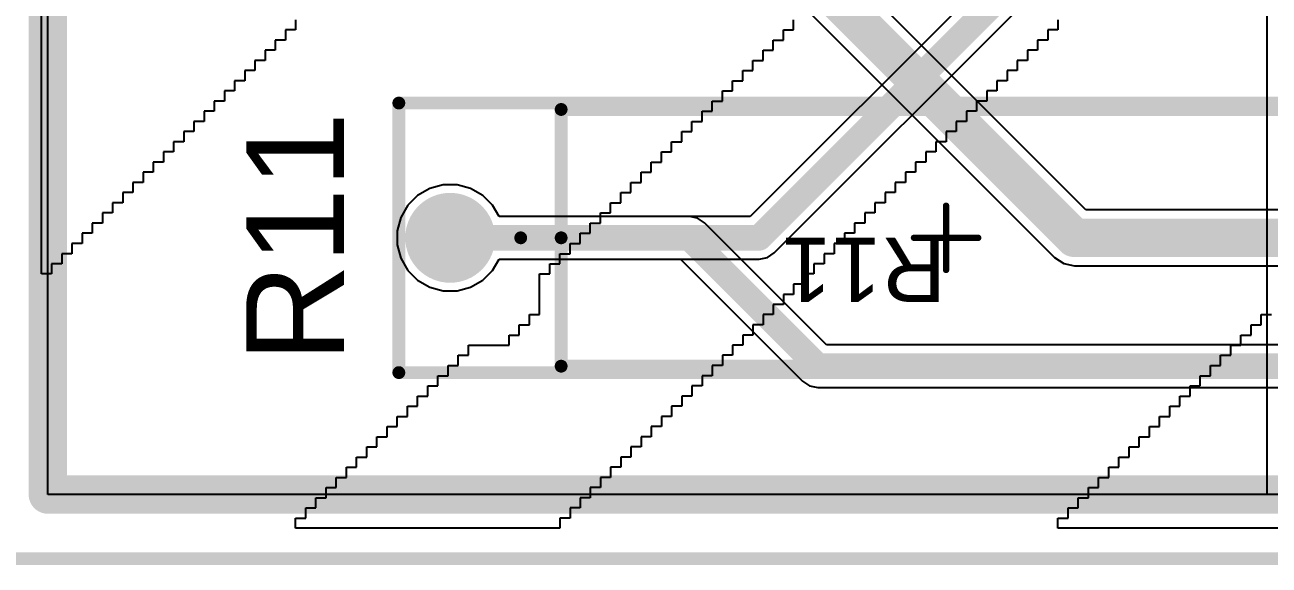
# Model space of a CAD drawing. Header units: inches. Extents: x 1.37 to 7.44, y 1.69 to 5.2.
# Drawn here: x 3.844 to 4.608, y 1.689 to 2.02 of the extents above; entities that cross this region are included whole.
import ezdxf

# ---------------------------------------------------------------- set-up
doc = ezdxf.new("R2010")
doc.units = ezdxf.units.IN
doc.header["$MEASUREMENT"] = 0
for name, color, linetype in [('Board', 216, 'Continuous'), ('Bottom Layer', 5, 'Continuous'), ('Bottom Overlay', 54, 'Continuous'), ('Bottom Solder', 6, 'Continuous'), ('Multi-Layer', 9, 'Continuous'), ('Pad Holes', 156, 'Continuous'), ('Top 3D Body', 56, 'Continuous'), ('Top Assembly', 56, 'Continuous'), ('Top Component Center', 56, 'Continuous'), ('Top Courtyard', 56, 'Continuous'), ('Top Layer', 1, 'Continuous'), ('Top Overlay', 2, 'Continuous'), ('Top Solder', 216, 'Continuous')]:
    doc.layers.add(name, color=color, linetype=linetype)
doc.styles.add('Arial', font='', dxfattribs={"height": 0.2})
doc.styles.get('Arial').set_extended_font_data('Arial')

# ---------------------------------------------------------------- blocks, each defined once
blk = doc.blocks.new('FP_VR37_MFG_33')
at = {"layer": 'Bottom Layer'}
blk.add_hatch(color=5, dxfattribs=at).paths.add_polyline_path([(-0.33189, 0.02756), (-0.27677, 0.02756), (-0.27677, -0.02756), (-0.33189, -0.02756)])
h = blk.add_hatch(color=5, dxfattribs=at)
edge = h.paths.add_edge_path()
edge.add_arc((0.30433, 0), 0.02756, 0, 360)
at = {"layer": 'Bottom Solder'}
blk.add_hatch(color=6, dxfattribs=at).paths.add_polyline_path([(-0.33189, 0.02756), (-0.27677, 0.02756), (-0.27677, -0.02756), (-0.33189, -0.02756)])
h = blk.add_hatch(color=6, dxfattribs=at)
edge = h.paths.add_edge_path()
edge.add_arc((0.30433, 0), 0.02756, 0, 360)
at = {"layer": 'Multi-Layer'}
blk.add_hatch(color=9, dxfattribs=at).paths.add_polyline_path([(-0.33189, 0.02756), (-0.27677, 0.02756), (-0.27677, -0.02756), (-0.33189, -0.02756)])
h = blk.add_hatch(color=9, dxfattribs=at)
edge = h.paths.add_edge_path()
edge.add_arc((0.30433, 0), 0.02756, 0, 360)
at = {"layer": 'Pad Holes'}
h = blk.add_hatch(color=7, dxfattribs=at)
edge = h.paths.add_edge_path()
edge.add_arc((-0.30433, 0), 0.01772, 0, 360)
h = blk.add_hatch(color=7, dxfattribs=at)
edge = h.paths.add_edge_path()
edge.add_arc((0.30433, 0), 0.01772, 0, 360)
at = {"layer": 'Top Layer'}
blk.add_hatch(color=1, dxfattribs=at).paths.add_polyline_path([(-0.33189, 0.02756), (-0.27677, 0.02756), (-0.27677, -0.02756), (-0.33189, -0.02756)])
h = blk.add_hatch(color=1, dxfattribs=at)
edge = h.paths.add_edge_path()
edge.add_arc((0.30433, 0), 0.02756, 0, 360)
at = {"layer": 'Top Solder'}
blk.add_hatch(color=216, dxfattribs=at).paths.add_polyline_path([(-0.33189, 0.02756), (-0.27677, 0.02756), (-0.27677, -0.02756), (-0.33189, -0.02756)])
h = blk.add_hatch(color=216, dxfattribs=at)
edge = h.paths.add_edge_path()
edge.add_arc((0.30433, 0), 0.02756, 0, 360)
at = {"layer": 'Top 3D Body'}
for points in [[(-0.23622, 0.07874, 0.00787, 0.00787, 0), (-0.23622, -0.07874, 0.00787, 0.00787, 0)], [(0.23622, 0.07874, 0.00787, 0.00787, 0), (-0.23622, 0.07874, 0.00787, 0.00787, 0)], [(0.23622, 0.07874, 0.00787, 0.00787, 0), (0.23622, -0.07874, 0.00787, 0.00787, 0)], [(0.23622, -0.07874, 0.00787, 0.00787, 0), (-0.23622, -0.07874, 0.00787, 0.00787, 0)]]:
    blk.add_lwpolyline(points, format="xyseb", dxfattribs=at)
for points in [[(-0.23819, 0.07874, 0.00394, 0.00394, 1), (-0.23425, 0.07874, 0.00394, 0.00394, 1)], [(-0.23819, 0.07874, 0.00394, 0.00394, 1), (-0.23425, 0.07874, 0.00394, 0.00394, 1)], [(0.23425, 0.07874, 0.00394, 0.00394, 1), (0.23819, 0.07874, 0.00394, 0.00394, 1)], [(0.23425, 0.07874, 0.00394, 0.00394, 1), (0.23819, 0.07874, 0.00394, 0.00394, 1)], [(-0.23819, -0.07874, 0.00394, 0.00394, 1), (-0.23425, -0.07874, 0.00394, 0.00394, 1)], [(-0.23819, -0.07874, 0.00394, 0.00394, 1), (-0.23425, -0.07874, 0.00394, 0.00394, 1)], [(0.23425, -0.07874, 0.00394, 0.00394, 1), (0.23819, -0.07874, 0.00394, 0.00394, 1)], [(0.23425, -0.07874, 0.00394, 0.00394, 1), (0.23819, -0.07874, 0.00394, 0.00394, 1)]]:
    blk.add_lwpolyline(points, format="xyseb", close=True, dxfattribs=at)
at = {"layer": 'Top Assembly'}
for points in [[(-0.33583, 0.08268, 0.00787, 0.00787, 0), (-0.33583, -0.08268, 0.00787, 0.00787, 0)], [(0.33583, 0.08268, 0.00787, 0.00787, 0), (-0.33583, 0.08268, 0.00787, 0.00787, 0)], [(0.33583, 0.08268, 0.00787, 0.00787, 0), (0.33583, -0.08268, 0.00787, 0.00787, 0)], [(0.33583, -0.08268, 0.00787, 0.00787, 0), (-0.33583, -0.08268, 0.00787, 0.00787, 0)]]:
    blk.add_lwpolyline(points, format="xyseb", dxfattribs=at)
for points in [[(-0.3378, 0.08268, 0.00394, 0.00394, 1), (-0.33386, 0.08268, 0.00394, 0.00394, 1)], [(-0.3378, 0.08268, 0.00394, 0.00394, 1), (-0.33386, 0.08268, 0.00394, 0.00394, 1)], [(0.33386, 0.08268, 0.00394, 0.00394, 1), (0.3378, 0.08268, 0.00394, 0.00394, 1)], [(0.33386, 0.08268, 0.00394, 0.00394, 1), (0.3378, 0.08268, 0.00394, 0.00394, 1)], [(-0.3378, -0.08268, 0.00394, 0.00394, 1), (-0.33386, -0.08268, 0.00394, 0.00394, 1)], [(-0.3378, -0.08268, 0.00394, 0.00394, 1), (-0.33386, -0.08268, 0.00394, 0.00394, 1)], [(0.33386, -0.08268, 0.00394, 0.00394, 1), (0.3378, -0.08268, 0.00394, 0.00394, 1)], [(0.33386, -0.08268, 0.00394, 0.00394, 1), (0.3378, -0.08268, 0.00394, 0.00394, 1)]]:
    blk.add_lwpolyline(points, format="xyseb", close=True, dxfattribs=at)
at = {"layer": 'Top Component Center'}
for points in [[(0, 0.01969, 0.00394, 0.00394, 0), (0, -0.01969, 0.00394, 0.00394, 0)], [(0.01969, 0, 0.00394, 0.00394, 0), (-0.01969, 0, 0.00394, 0.00394, 0)]]:
    blk.add_lwpolyline(points, format="xyseb", dxfattribs=at)
for points in [[(-0.00098, 0.01969, 0.00197, 0.00197, 1), (0.00098, 0.01969, 0.00197, 0.00197, 1)], [(-0.02067, 0, 0.00197, 0.00197, 1), (-0.0187, 0, 0.00197, 0.00197, 1)], [(0.0187, 0, 0.00197, 0.00197, 1), (0.02067, 0, 0.00197, 0.00197, 1)], [(-0.00098, -0.01969, 0.00197, 0.00197, 1), (0.00098, -0.01969, 0.00197, 0.00197, 1)]]:
    blk.add_lwpolyline(points, format="xyseb", close=True, dxfattribs=at)
at = {"layer": 'Top Courtyard'}
for points in [[(-0.33583, 0.08268, 0.00787, 0.00787, 0), (-0.33583, -0.08268, 0.00787, 0.00787, 0)], [(0.33583, 0.08268, 0.00787, 0.00787, 0), (-0.33583, 0.08268, 0.00787, 0.00787, 0)], [(0.33583, 0.08268, 0.00787, 0.00787, 0), (0.33583, -0.08268, 0.00787, 0.00787, 0)], [(0.33583, -0.08268, 0.00787, 0.00787, 0), (-0.33583, -0.08268, 0.00787, 0.00787, 0)]]:
    blk.add_lwpolyline(points, format="xyseb", dxfattribs=at)
for points in [[(-0.3378, 0.08268, 0.00394, 0.00394, 1), (-0.33386, 0.08268, 0.00394, 0.00394, 1)], [(-0.3378, 0.08268, 0.00394, 0.00394, 1), (-0.33386, 0.08268, 0.00394, 0.00394, 1)], [(0.33386, 0.08268, 0.00394, 0.00394, 1), (0.3378, 0.08268, 0.00394, 0.00394, 1)], [(0.33386, 0.08268, 0.00394, 0.00394, 1), (0.3378, 0.08268, 0.00394, 0.00394, 1)], [(-0.3378, -0.08268, 0.00394, 0.00394, 1), (-0.33386, -0.08268, 0.00394, 0.00394, 1)], [(-0.3378, -0.08268, 0.00394, 0.00394, 1), (-0.33386, -0.08268, 0.00394, 0.00394, 1)], [(0.33386, -0.08268, 0.00394, 0.00394, 1), (0.3378, -0.08268, 0.00394, 0.00394, 1)], [(0.33386, -0.08268, 0.00394, 0.00394, 1), (0.3378, -0.08268, 0.00394, 0.00394, 1)]]:
    blk.add_lwpolyline(points, format="xyseb", close=True, dxfattribs=at)
at = {"layer": 'Top Overlay'}
for points in [[(-0.23622, 0.07874, 0.00787, 0.00787, 0), (-0.23622, -0.07874, 0.00787, 0.00787, 0)], [(0.23622, 0.07874, 0.00787, 0.00787, 0), (-0.23622, 0.07874, 0.00787, 0.00787, 0)], [(0.23622, 0.07874, 0.00787, 0.00787, 0), (0.23622, -0.07874, 0.00787, 0.00787, 0)], [(-0.23622, 0, 0.00787, 0.00787, 0), (-0.26102, 0, 0.00787, 0.00787, 0)], [(0.26102, 0, 0.00787, 0.00787, 0), (0.23622, 0, 0.00787, 0.00787, 0)], [(0.23622, -0.07874, 0.00787, 0.00787, 0), (-0.23622, -0.07874, 0.00787, 0.00787, 0)]]:
    blk.add_lwpolyline(points, format="xyseb", dxfattribs=at)
for points in [[(-0.23819, 0.07874, 0.00394, 0.00394, 1), (-0.23425, 0.07874, 0.00394, 0.00394, 1)], [(-0.23819, 0.07874, 0.00394, 0.00394, 1), (-0.23425, 0.07874, 0.00394, 0.00394, 1)], [(0.23425, 0.07874, 0.00394, 0.00394, 1), (0.23819, 0.07874, 0.00394, 0.00394, 1)], [(0.23425, 0.07874, 0.00394, 0.00394, 1), (0.23819, 0.07874, 0.00394, 0.00394, 1)], [(-0.26299, 0, 0.00394, 0.00394, 1), (-0.25906, 0, 0.00394, 0.00394, 1)], [(-0.23819, 0, 0.00394, 0.00394, 1), (-0.23425, 0, 0.00394, 0.00394, 1)], [(0.23425, 0, 0.00394, 0.00394, 1), (0.23819, 0, 0.00394, 0.00394, 1)], [(0.25906, 0, 0.00394, 0.00394, 1), (0.26299, 0, 0.00394, 0.00394, 1)], [(-0.23819, -0.07874, 0.00394, 0.00394, 1), (-0.23425, -0.07874, 0.00394, 0.00394, 1)], [(-0.23819, -0.07874, 0.00394, 0.00394, 1), (-0.23425, -0.07874, 0.00394, 0.00394, 1)], [(0.23425, -0.07874, 0.00394, 0.00394, 1), (0.23819, -0.07874, 0.00394, 0.00394, 1)], [(0.23425, -0.07874, 0.00394, 0.00394, 1), (0.23819, -0.07874, 0.00394, 0.00394, 1)]]:
    blk.add_lwpolyline(points, format="xyseb", close=True, dxfattribs=at)
at = {"layer": 'Top Assembly', "style": 'Arial'}
blk.add_text('R11', height=0.03937, dxfattribs=at).set_placement((0, 0))

msp = doc.modelspace()

# ---------------------------------------------------------------- linework, layer by layer
at = {"layer": 'Board'}
msp.add_lwpolyline([(3.8189, 1.69291, 0.00787, 0.00787, 0), (7.44094, 1.69291, 0.00787, 0.00787, 0)], format="xyseb", dxfattribs=at)
at = {"layer": 'Bottom Layer'}
for p, q in [((3.85827, 1.73228), (3.85827, 2.28891)), ((4.49529, 1.9069), (4.31717, 2.08502)), ((4.29293, 2.06078), (4.47607, 1.87764)), ((4.09255, 1.9201), (4.08513, 1.91582)), ((4.10083, 1.92232), (4.09255, 1.9201)), ((4.1094, 1.92232), (4.10083, 1.92232)), ((4.11769, 1.9201), (4.1094, 1.92232)), ((4.12511, 1.91582), (4.11769, 1.9201)), ((4.07906, 1.90976), (4.07478, 1.90233)), ((4.08513, 1.91582), (4.07906, 1.90976)), ((4.13117, 1.90976), (4.12511, 1.91582)), ((4.13514, 1.90289), (4.13117, 1.90976)), ((4.07478, 1.90233), (4.07256, 1.89405)), ((4.25197, 1.90289), (4.13514, 1.90289)), ((4.25699, 1.90189), (4.25197, 1.90289)), ((4.26125, 1.89905), (4.25699, 1.90189)), ((4.68122, 1.9069), (4.49529, 1.9069)), ((4.07256, 1.89405), (4.07256, 1.88548)), ((4.33615, 1.82415), (4.26125, 1.89905)), ((4.07256, 1.88548), (4.07478, 1.8772)), ((4.07478, 1.8772), (4.07906, 1.86977)), ((4.13117, 1.86977), (4.13514, 1.87664)), ((4.13514, 1.87664), (4.24653, 1.87664)), ((4.24653, 1.87664), (4.32143, 1.80174)), ((4.47607, 1.87764), (4.48163, 1.87393)), ((4.48163, 1.87393), (4.48819, 1.87262)), ((4.48819, 1.87262), (4.68122, 1.87262)), ((4.07906, 1.86977), (4.08513, 1.86371)), ((4.08513, 1.86371), (4.09255, 1.85942)), ((4.11769, 1.85942), (4.12511, 1.86371)), ((4.12511, 1.86371), (4.13117, 1.86977)), ((4.09255, 1.85942), (4.10083, 1.8572)), ((4.10083, 1.8572), (4.1094, 1.8572)), ((4.1094, 1.8572), (4.11769, 1.85942)), ((6.53543, 1.82415), (4.33615, 1.82415)), ((4.32143, 1.80174), (4.32569, 1.7989)), ((4.32569, 1.7989), (4.33071, 1.7979)), ((4.33071, 1.7979), (6.53543, 1.7979)), ((6.53543, 1.73228), (3.85827, 1.73228))]:
    msp.add_line(p, q, dxfattribs=at)
for points in [[(4.28386, 2.09409, 0.02362, 0.02362, 0), (4.48819, 1.88976, 0.02362, 0.02362, 0)], [(4.48819, 1.88976, 0.02362, 0.02362, 0), (4.71378, 1.88976, 0.02362, 0.02362, 0)], [(4.10512, 1.88976, 0.01575, 0.01575, 0), (4.25197, 1.88976, 0.01575, 0.01575, 0)], [(4.25197, 1.88976, 0.01575, 0.01575, 0), (4.33071, 1.81102, 0.01575, 0.01575, 0)], [(4.33071, 1.81102, 0.01575, 0.01575, 0), (7.03802, 1.81102, 0.01575, 0.01575, 0)]]:
    msp.add_lwpolyline(points, format="xyseb", dxfattribs=at)
for points in [[(4.48228, 1.88976, 0.01181, 0.01181, 1), (4.49409, 1.88976, 0.01181, 0.01181, 1)], [(4.48228, 1.88976, 0.01181, 0.01181, 1), (4.49409, 1.88976, 0.01181, 0.01181, 1)], [(4.10118, 1.88976, 0.00787, 0.00787, 1), (4.10906, 1.88976, 0.00787, 0.00787, 1)], [(4.24803, 1.88976, 0.00787, 0.00787, 1), (4.25591, 1.88976, 0.00787, 0.00787, 1)], [(4.24803, 1.88976, 0.00787, 0.00787, 1), (4.25591, 1.88976, 0.00787, 0.00787, 1)], [(4.32677, 1.81102, 0.00787, 0.00787, 1), (4.33465, 1.81102, 0.00787, 0.00787, 1)], [(4.32677, 1.81102, 0.00787, 0.00787, 1), (4.33465, 1.81102, 0.00787, 0.00787, 1)]]:
    msp.add_lwpolyline(points, format="xyseb", close=True, dxfattribs=at)
at = {"layer": 'Bottom Overlay'}
for p, q in [((3.8543, 1.97361), (3.8543, 2.02975)), ((4.01024, 2.02351), (4.01024, 2.01727)), ((4.31588, 2.01727), (4.31588, 2.02351)), ((4.47806, 2.02351), (4.47806, 2.01727)), ((4.01024, 2.01727), (4.004, 2.01727)), ((4.004, 2.01727), (4.004, 2.01103)), ((4.30965, 2.01103), (4.30965, 2.01727)), ((4.30965, 2.01727), (4.31588, 2.01727)), ((4.47806, 2.01727), (4.47183, 2.01727)), ((4.47183, 2.01727), (4.47183, 2.01103)), ((4.004, 2.01103), (3.99776, 2.01103)), ((3.99776, 2.01103), (3.99776, 2.0048)), ((4.30341, 2.0048), (4.30341, 2.01103)), ((4.30341, 2.01103), (4.30965, 2.01103)), ((4.47183, 2.01103), (4.46559, 2.01103)), ((4.46559, 2.01103), (4.46559, 2.0048)), ((3.99776, 2.0048), (3.99153, 2.0048)), ((3.99153, 2.0048), (3.99153, 1.99856)), ((4.29717, 1.99856), (4.29717, 2.0048)), ((4.29717, 2.0048), (4.30341, 2.0048)), ((4.46559, 2.0048), (4.45935, 2.0048)), ((4.45935, 2.0048), (4.45935, 1.99856)), ((3.99153, 1.99856), (3.98529, 1.99856)), ((3.98529, 1.99856), (3.98529, 1.99232)), ((4.29093, 1.99232), (4.29093, 1.99856)), ((4.29093, 1.99856), (4.29717, 1.99856)), ((4.45935, 1.99856), (4.45311, 1.99856)), ((4.45311, 1.99856), (4.45311, 1.99232)), ((3.97905, 1.98608), (3.97281, 1.98608)), ((3.97281, 1.98608), (3.97281, 1.97985)), ((3.98529, 1.99232), (3.97905, 1.99232)), ((3.97905, 1.99232), (3.97905, 1.98608)), ((4.27846, 1.97985), (4.27846, 1.98608)), ((4.27846, 1.98608), (4.2847, 1.98608)), ((4.2847, 1.98608), (4.2847, 1.99232)), ((4.2847, 1.99232), (4.29093, 1.99232)), ((4.44687, 1.98608), (4.44064, 1.98608)), ((4.44064, 1.98608), (4.44064, 1.97985)), ((4.45311, 1.99232), (4.44687, 1.99232)), ((4.44687, 1.99232), (4.44687, 1.98608)), ((3.97281, 1.97985), (3.96658, 1.97985)), ((3.96658, 1.97985), (3.96658, 1.97361)), ((4.27222, 1.97361), (4.27222, 1.97985)), ((4.27222, 1.97985), (4.27846, 1.97985)), ((4.44064, 1.97985), (4.4344, 1.97985)), ((4.4344, 1.97985), (4.4344, 1.97361)), ((3.8543, 1.96737), (3.8543, 1.97361)), ((3.96658, 1.97361), (3.96034, 1.97361)), ((3.96034, 1.97361), (3.96034, 1.96737)), ((4.26598, 1.96737), (4.26598, 1.97361)), ((4.26598, 1.97361), (4.27222, 1.97361)), ((4.4344, 1.97361), (4.42816, 1.97361)), ((4.42816, 1.97361), (4.42816, 1.96737)), ((3.8543, 1.86757), (3.8543, 1.96737)), ((3.96034, 1.96737), (3.9541, 1.96737)), ((3.9541, 1.96737), (3.9541, 1.96113)), ((4.25975, 1.96113), (4.25975, 1.96737)), ((4.25975, 1.96737), (4.26598, 1.96737)), ((4.42816, 1.96737), (4.42192, 1.96737)), ((4.42192, 1.96737), (4.42192, 1.96113)), ((3.94786, 1.95489), (3.94163, 1.95489)), ((3.94163, 1.95489), (3.94163, 1.94866)), ((3.9541, 1.96113), (3.94786, 1.96113)), ((3.94786, 1.96113), (3.94786, 1.95489)), ((4.24727, 1.94866), (4.24727, 1.95489)), ((4.24727, 1.95489), (4.25351, 1.95489)), ((4.25351, 1.95489), (4.25351, 1.96113)), ((4.25351, 1.96113), (4.25975, 1.96113)), ((4.41569, 1.95489), (4.40945, 1.95489)), ((4.40945, 1.95489), (4.40945, 1.94866)), ((4.42192, 1.96113), (4.41569, 1.96113)), ((4.41569, 1.96113), (4.41569, 1.95489)), ((3.94163, 1.94866), (3.93539, 1.94866)), ((3.93539, 1.94866), (3.93539, 1.94242)), ((4.24103, 1.94242), (4.24103, 1.94866)), ((4.24103, 1.94866), (4.24727, 1.94866)), ((4.40945, 1.94866), (4.40321, 1.94866)), ((4.40321, 1.94866), (4.40321, 1.94242)), ((3.93539, 1.94242), (3.92915, 1.94242)), ((3.92915, 1.94242), (3.92915, 1.93618)), ((4.23479, 1.93618), (4.23479, 1.94242)), ((4.23479, 1.94242), (4.24103, 1.94242)), ((4.40321, 1.94242), (4.39697, 1.94242)), ((4.39697, 1.94242), (4.39697, 1.93618)), ((3.92915, 1.93618), (3.92291, 1.93618)), ((3.92291, 1.93618), (3.92291, 1.92994)), ((4.22856, 1.92994), (4.22856, 1.93618)), ((4.22856, 1.93618), (4.23479, 1.93618)), ((4.39697, 1.93618), (4.39074, 1.93618)), ((4.39074, 1.93618), (4.39074, 1.92994)), ((3.92291, 1.92994), (3.91667, 1.92994)), ((3.91667, 1.92994), (3.91667, 1.92371)), ((4.22232, 1.92371), (4.22232, 1.92994)), ((4.22232, 1.92994), (4.22856, 1.92994)), ((4.39074, 1.92994), (4.3845, 1.92994)), ((4.3845, 1.92994), (4.3845, 1.92371)), ((3.91044, 1.91747), (3.9042, 1.91747)), ((3.9042, 1.91747), (3.9042, 1.91123)), ((3.91667, 1.92371), (3.91044, 1.92371)), ((3.91044, 1.92371), (3.91044, 1.91747)), ((4.20984, 1.91123), (4.20984, 1.91747)), ((4.20984, 1.91747), (4.21608, 1.91747)), ((4.21608, 1.91747), (4.21608, 1.92371)), ((4.21608, 1.92371), (4.22232, 1.92371)), ((4.37826, 1.91747), (4.37202, 1.91747)), ((4.37202, 1.91747), (4.37202, 1.91123)), ((4.3845, 1.92371), (4.37826, 1.92371)), ((4.37826, 1.92371), (4.37826, 1.91747)), ((3.9042, 1.91123), (3.89796, 1.91123)), ((3.89796, 1.91123), (3.89796, 1.90499)), ((4.20361, 1.91123), (4.20984, 1.91123)), ((4.20361, 1.90499), (4.20361, 1.91123)), ((4.37202, 1.91123), (4.36579, 1.91123)), ((4.36579, 1.91123), (4.36579, 1.90499)), ((3.89796, 1.90499), (3.89172, 1.90499)), ((3.89172, 1.90499), (3.89172, 1.89876)), ((4.19737, 1.89876), (4.19737, 1.90499)), ((4.19737, 1.90499), (4.20361, 1.90499)), ((4.36579, 1.90499), (4.35955, 1.90499)), ((4.35955, 1.90499), (4.35955, 1.89876)), ((3.89172, 1.89876), (3.88549, 1.89876)), ((3.88549, 1.89876), (3.88549, 1.89252)), ((4.19113, 1.89252), (4.19113, 1.89876)), ((4.19113, 1.89876), (4.19737, 1.89876)), ((4.35955, 1.89876), (4.35331, 1.89876)), ((4.35331, 1.89876), (4.35331, 1.89252)), ((3.87925, 1.88628), (3.87301, 1.88628)), ((3.87301, 1.88628), (3.87301, 1.88004)), ((3.88549, 1.89252), (3.87925, 1.89252)), ((3.87925, 1.89252), (3.87925, 1.88628)), ((4.17866, 1.88004), (4.17866, 1.88628)), ((4.17866, 1.88628), (4.18489, 1.88628)), ((4.18489, 1.88628), (4.18489, 1.89252)), ((4.18489, 1.89252), (4.19113, 1.89252)), ((4.34707, 1.88628), (4.34083, 1.88628)), ((4.34083, 1.88628), (4.34083, 1.88004)), ((4.35331, 1.89252), (4.34707, 1.89252)), ((4.34707, 1.89252), (4.34707, 1.88628)), ((3.87301, 1.88004), (3.86677, 1.88004)), ((3.86677, 1.88004), (3.86677, 1.87381)), ((4.17242, 1.87381), (4.17242, 1.88004)), ((4.17242, 1.88004), (4.17866, 1.88004)), ((4.34083, 1.88004), (4.3346, 1.88004)), ((4.3346, 1.88004), (4.3346, 1.87381)), ((3.86677, 1.87381), (3.86054, 1.87381)), ((3.86054, 1.87381), (3.86054, 1.86757)), ((4.16618, 1.86757), (4.16618, 1.87381)), ((4.16618, 1.87381), (4.17242, 1.87381)), ((4.3346, 1.87381), (4.32836, 1.87381)), ((4.32836, 1.87381), (4.32836, 1.86757)), ((3.86054, 1.86757), (3.8543, 1.86757)), ((4.15994, 1.84262), (4.15994, 1.86757)), ((4.15994, 1.86757), (4.16618, 1.86757)), ((4.32836, 1.86757), (4.32212, 1.86757)), ((4.32212, 1.86757), (4.32212, 1.86133)), ((4.32212, 1.86133), (4.31588, 1.86133)), ((4.31588, 1.86133), (4.31588, 1.85509)), ((4.30965, 1.84885), (4.30341, 1.84885)), ((4.30341, 1.84885), (4.30341, 1.84262)), ((4.31588, 1.85509), (4.30965, 1.85509)), ((4.30965, 1.85509), (4.30965, 1.84885)), ((4.15371, 1.83638), (4.15371, 1.84262)), ((4.15371, 1.84262), (4.15994, 1.84262)), ((4.30341, 1.84262), (4.29717, 1.84262)), ((4.29717, 1.84262), (4.29717, 1.83638)), ((4.60282, 1.83638), (4.60282, 1.84262)), ((4.60282, 1.84262), (4.60905, 1.84262)), ((4.14747, 1.83014), (4.14747, 1.83638)), ((4.14747, 1.83638), (4.15371, 1.83638)), ((4.29717, 1.83638), (4.29093, 1.83638)), ((4.29093, 1.83638), (4.29093, 1.83014)), ((4.59658, 1.83014), (4.59658, 1.83638)), ((4.59658, 1.83638), (4.60282, 1.83638)), ((4.14123, 1.8239), (4.14123, 1.83014)), ((4.14123, 1.83014), (4.14747, 1.83014)), ((4.29093, 1.83014), (4.2847, 1.83014)), ((4.2847, 1.83014), (4.2847, 1.8239)), ((4.59034, 1.8239), (4.59034, 1.83014)), ((4.59034, 1.83014), (4.59658, 1.83014)), ((4.11004, 1.81143), (4.11004, 1.81767)), ((4.11004, 1.81767), (4.11628, 1.81767)), ((4.11628, 1.81767), (4.11628, 1.8239)), ((4.11628, 1.8239), (4.14123, 1.8239)), ((4.27846, 1.81767), (4.27222, 1.81767)), ((4.27222, 1.81767), (4.27222, 1.81143)), ((4.2847, 1.8239), (4.27846, 1.8239)), ((4.27846, 1.8239), (4.27846, 1.81767)), ((4.57787, 1.81143), (4.57787, 1.81767)), ((4.57787, 1.81767), (4.5841, 1.81767)), ((4.5841, 1.81767), (4.5841, 1.8239)), ((4.5841, 1.8239), (4.59034, 1.8239)), ((4.1038, 1.80519), (4.1038, 1.81143)), ((4.1038, 1.81143), (4.11004, 1.81143)), ((4.27222, 1.81143), (4.26598, 1.81143)), ((4.26598, 1.81143), (4.26598, 1.80519)), ((4.57163, 1.80519), (4.57163, 1.81143)), ((4.57163, 1.81143), (4.57787, 1.81143)), ((4.09757, 1.79895), (4.09757, 1.80519)), ((4.09757, 1.80519), (4.1038, 1.80519)), ((4.26598, 1.80519), (4.25975, 1.80519)), ((4.25975, 1.80519), (4.25975, 1.79895)), ((4.56539, 1.79895), (4.56539, 1.80519)), ((4.56539, 1.80519), (4.57163, 1.80519)), ((4.09133, 1.79272), (4.09133, 1.79895)), ((4.09133, 1.79895), (4.09757, 1.79895)), ((4.25975, 1.79895), (4.25351, 1.79895)), ((4.25351, 1.79895), (4.25351, 1.79272)), ((4.55915, 1.79272), (4.55915, 1.79895)), ((4.55915, 1.79895), (4.56539, 1.79895)), ((4.08509, 1.78648), (4.08509, 1.79272)), ((4.08509, 1.79272), (4.09133, 1.79272)), ((4.25351, 1.79272), (4.24727, 1.79272)), ((4.24727, 1.79272), (4.24727, 1.78648)), ((4.55291, 1.78648), (4.55291, 1.79272)), ((4.55291, 1.79272), (4.55915, 1.79272)), ((4.07262, 1.774), (4.07262, 1.78024)), ((4.07262, 1.78024), (4.07885, 1.78024)), ((4.07885, 1.78024), (4.07885, 1.78648)), ((4.07885, 1.78648), (4.08509, 1.78648)), ((4.24103, 1.78024), (4.23479, 1.78024)), ((4.23479, 1.78024), (4.23479, 1.774)), ((4.24727, 1.78648), (4.24103, 1.78648)), ((4.24103, 1.78648), (4.24103, 1.78024)), ((4.54044, 1.774), (4.54044, 1.78024)), ((4.54044, 1.78024), (4.54668, 1.78024)), ((4.54668, 1.78024), (4.54668, 1.78648)), ((4.54668, 1.78648), (4.55291, 1.78648)), ((4.06638, 1.76777), (4.06638, 1.774)), ((4.06638, 1.774), (4.07262, 1.774)), ((4.23479, 1.774), (4.22856, 1.774)), ((4.22856, 1.774), (4.22856, 1.76777)), ((4.5342, 1.76777), (4.5342, 1.774)), ((4.5342, 1.774), (4.54044, 1.774)), ((4.06014, 1.76153), (4.06014, 1.76777)), ((4.06014, 1.76777), (4.06638, 1.76777)), ((4.22856, 1.76777), (4.22232, 1.76777)), ((4.22232, 1.76777), (4.22232, 1.76153)), ((4.52796, 1.76153), (4.52796, 1.76777)), ((4.52796, 1.76777), (4.5342, 1.76777)), ((4.0539, 1.75529), (4.0539, 1.76153)), ((4.0539, 1.76153), (4.06014, 1.76153)), ((4.22232, 1.76153), (4.21608, 1.76153)), ((4.21608, 1.76153), (4.21608, 1.75529)), ((4.52173, 1.75529), (4.52173, 1.76153)), ((4.52173, 1.76153), (4.52796, 1.76153)), ((4.04143, 1.74281), (4.04143, 1.74905)), ((4.04143, 1.74905), (4.04767, 1.74905)), ((4.04767, 1.74905), (4.04767, 1.75529)), ((4.04767, 1.75529), (4.0539, 1.75529)), ((4.20984, 1.74905), (4.20361, 1.74905)), ((4.20361, 1.74905), (4.20361, 1.74281)), ((4.21608, 1.75529), (4.20984, 1.75529)), ((4.20984, 1.75529), (4.20984, 1.74905)), ((4.50925, 1.74281), (4.50925, 1.74905)), ((4.50925, 1.74905), (4.51549, 1.74905)), ((4.51549, 1.74905), (4.51549, 1.75529)), ((4.51549, 1.75529), (4.52173, 1.75529)), ((4.03519, 1.73658), (4.03519, 1.74281)), ((4.03519, 1.74281), (4.04143, 1.74281)), ((4.20361, 1.74281), (4.19737, 1.74281)), ((4.19737, 1.74281), (4.19737, 1.73658)), ((4.50301, 1.73658), (4.50301, 1.74281)), ((4.50301, 1.74281), (4.50925, 1.74281)), ((4.02895, 1.73034), (4.02895, 1.73658)), ((4.02895, 1.73658), (4.03519, 1.73658)), ((4.19737, 1.73658), (4.19113, 1.73658)), ((4.19113, 1.73658), (4.19113, 1.73034)), ((4.49678, 1.73034), (4.49678, 1.73658)), ((4.49678, 1.73658), (4.50301, 1.73658)), ((4.02271, 1.7241), (4.02271, 1.73034)), ((4.02271, 1.73034), (4.02895, 1.73034)), ((4.19113, 1.73034), (4.18489, 1.73034)), ((4.18489, 1.73034), (4.18489, 1.7241)), ((4.49054, 1.7241), (4.49054, 1.73034)), ((4.49054, 1.73034), (4.49678, 1.73034)), ((4.01648, 1.71786), (4.01648, 1.7241)), ((4.01648, 1.7241), (4.02271, 1.7241)), ((4.18489, 1.7241), (4.17866, 1.7241)), ((4.17866, 1.7241), (4.17866, 1.71786)), ((4.4843, 1.71786), (4.4843, 1.7241)), ((4.4843, 1.7241), (4.49054, 1.7241)), ((4.01024, 1.71163), (4.01024, 1.71786)), ((4.01024, 1.71786), (4.01648, 1.71786)), ((4.17242, 1.71163), (4.01024, 1.71163)), ((4.17866, 1.71786), (4.17242, 1.71786)), ((4.17242, 1.71786), (4.17242, 1.71163)), ((4.47806, 1.71163), (4.47806, 1.71786)), ((4.47806, 1.71786), (4.4843, 1.71786)), ((4.64024, 1.71163), (4.47806, 1.71163))]:
    msp.add_line(p, q, dxfattribs=at)
at = {"layer": 'Top Layer'}
for p, q in [((3.85827, 1.73228), (3.85827, 2.87402)), ((4.6063, 2.62467), (4.6063, 1.73228)), ((4.30402, 1.88048), (4.54865, 2.12511)), ((4.45849, 2.07207), (4.2893, 1.90289)), ((4.09255, 1.9201), (4.08513, 1.91582)), ((4.10083, 1.92232), (4.09255, 1.9201)), ((4.1094, 1.92232), (4.10083, 1.92232)), ((4.11769, 1.9201), (4.1094, 1.92232)), ((4.12511, 1.91582), (4.11769, 1.9201)), ((4.07906, 1.90976), (4.07478, 1.90233)), ((4.08513, 1.91582), (4.07906, 1.90976)), ((4.13117, 1.90976), (4.12511, 1.91582)), ((4.13514, 1.90289), (4.13117, 1.90976)), ((4.07478, 1.90233), (4.07256, 1.89405)), ((4.2893, 1.90289), (4.13514, 1.90289)), ((4.07256, 1.89405), (4.07256, 1.88548)), ((4.07256, 1.88548), (4.07478, 1.8772)), ((4.29976, 1.87764), (4.30402, 1.88048)), ((4.07478, 1.8772), (4.07906, 1.86977)), ((4.13117, 1.86977), (4.13514, 1.87664)), ((4.13514, 1.87664), (4.29474, 1.87664)), ((4.29474, 1.87664), (4.29976, 1.87764)), ((4.07906, 1.86977), (4.08513, 1.86371)), ((4.08513, 1.86371), (4.09255, 1.85942)), ((4.11769, 1.85942), (4.12511, 1.86371)), ((4.12511, 1.86371), (4.13117, 1.86977)), ((4.09255, 1.85942), (4.10083, 1.8572)), ((4.10083, 1.8572), (4.1094, 1.8572)), ((4.1094, 1.8572), (4.11769, 1.85942)), ((4.6063, 1.73228), (3.85827, 1.73228))]:
    msp.add_line(p, q, dxfattribs=at)
for points in [[(4.29474, 1.88976, 0.01575, 0.01575, 0), (4.53937, 2.13439, 0.01575, 0.01575, 0)], [(4.10512, 1.88976, 0.01575, 0.01575, 0), (4.29474, 1.88976, 0.01575, 0.01575, 0)]]:
    msp.add_lwpolyline(points, format="xyseb", dxfattribs=at)
for points in [[(4.10118, 1.88976, 0.00787, 0.00787, 1), (4.10906, 1.88976, 0.00787, 0.00787, 1)], [(4.2908, 1.88976, 0.00787, 0.00787, 1), (4.29868, 1.88976, 0.00787, 0.00787, 1)], [(4.2908, 1.88976, 0.00787, 0.00787, 1), (4.29868, 1.88976, 0.00787, 0.00787, 1)]]:
    msp.add_lwpolyline(points, format="xyseb", close=True, dxfattribs=at)
at = {"layer": 'Top Overlay'}
for points in [[(3.85827, 1.73228, 0.02362, 0.02362, 0), (3.85827, 2.87402, 0.02362, 0.02362, 0)], [(3.85827, 1.73228, 0.02362, 0.02362, 0), (6.45669, 1.73228, 0.02362, 0.02362, 0)]]:
    msp.add_lwpolyline(points, format="xyseb", dxfattribs=at)
msp.add_lwpolyline([(3.85236, 1.73228, 0.01181, 0.01181, 1), (3.86417, 1.73228, 0.01181, 0.01181, 1)], format="xyseb", close=True, dxfattribs=at)
msp.add_lwpolyline([(3.85236, 1.73228, 0.01181, 0.01181, 1), (3.86417, 1.73228, 0.01181, 0.01181, 1)], format="xyseb", close=True, dxfattribs=at)

# ---------------------------------------------------------------- block references
at = {"rotation": 180}
msp.add_blockref('FP_VR37_MFG_33', (4.40945, 1.88976), dxfattribs=at)

# ---------------------------------------------------------------- texts
at = {"layer": 'Top Overlay', "style": 'Arial'}
msp.add_text('R11', height=0.06, rotation=90, dxfattribs=at).set_placement((4.03995, 1.81326))

doc.saveas('drawing.dxf')
